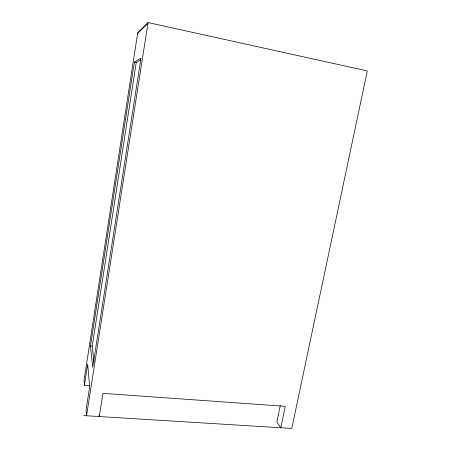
<?xml version="1.0" encoding="UTF-8"?>
<svg xmlns="http://www.w3.org/2000/svg" width="451" height="451" viewBox="0 0 451 451"><rect width="100%" height="100%" fill="white"/><g stroke="black" fill="none" stroke-linecap="round" stroke-linejoin="round"><path stroke-width="0.68" d="M89.8 385.633L84.399 385.233L87.674 364.07L89.676 386.778L86.107 409.649L86.53 415.76L148.063 22.55L367.3 70.925L291.774 428.45L83.7 415.585M90.459 346.047L134.381 62.125L140.994 58.072L92.72 367.283L90.459 346.047L92.224 346.205L94.011 361.956M92.224 346.205L136.236 62.503L140.763 59.831M280.268 405.567L276.886 421.899L280.815 427.773L285.286 406.323L102.946 393.373L99.243 416.544L99.096 415.191M148.063 22.55L137.696 32.782L84.049 380.249L84.399 385.233M137.589 33.481L147.939 23.345M134.381 62.125L136.236 62.503"/></g></svg>
